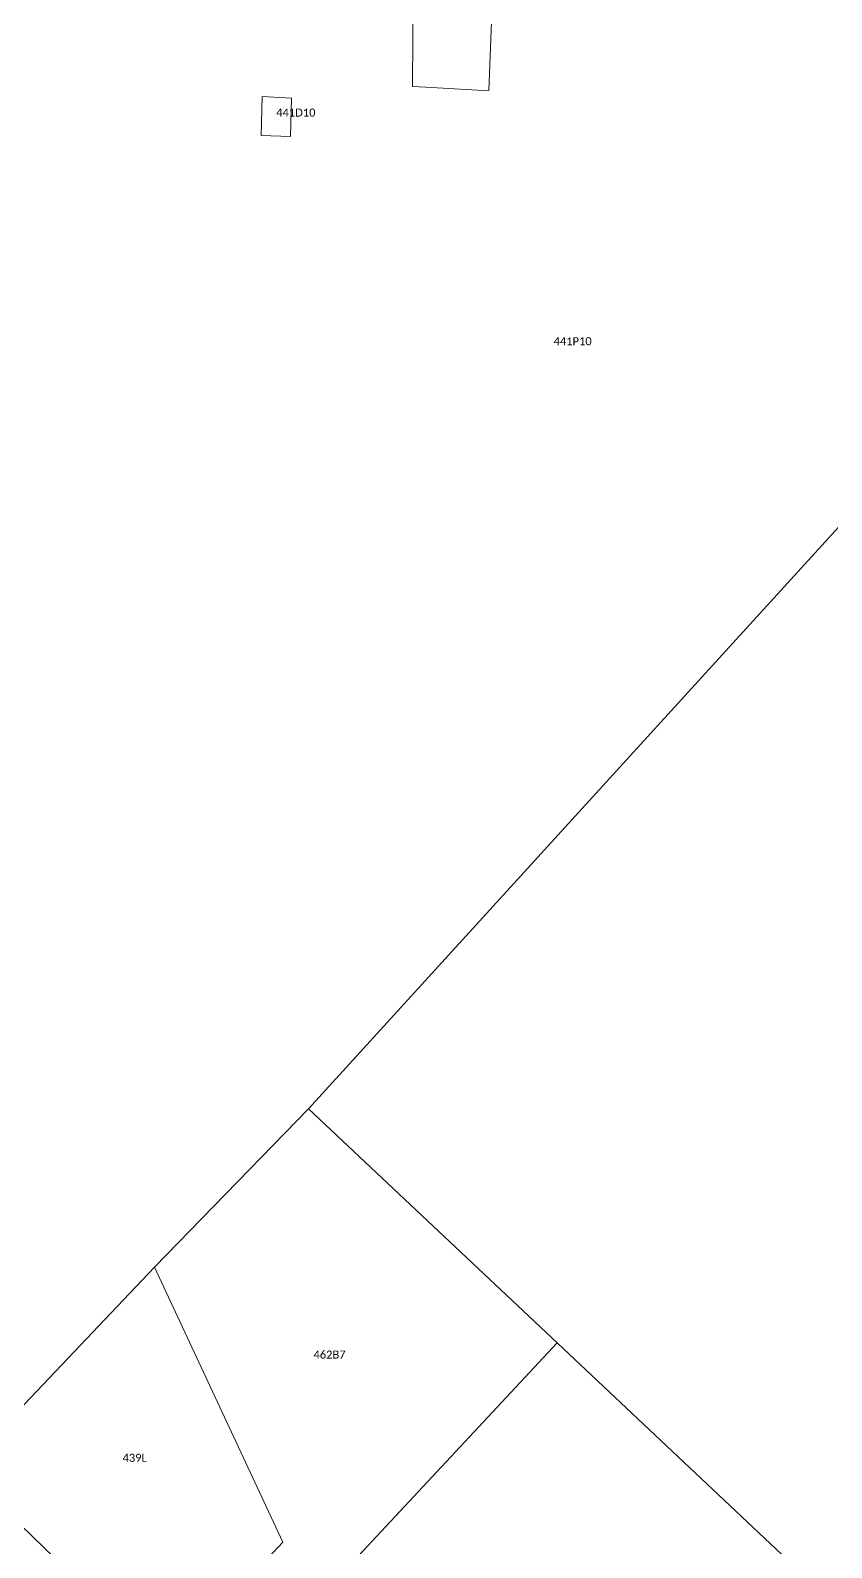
# Model space of a CAD drawing. Header units: metres. Extents: x 113120 to 240396, y 120329 to 242116.
# Drawn here: x 114673.9 to 114754, y 121546.4 to 121698.1 of the extents above; entities that cross this region are included whole.
import ezdxf

# ---------------------------------------------------------------- set-up
doc = ezdxf.new("R2010")
doc.units = ezdxf.units.M
doc.header["$LTSCALE"] = 3
doc.layers.add('Bpn_CaPa', color=78, linetype='Continuous', lineweight=0)
doc.layers.add('Bpt_CaNu', color=7, linetype='Continuous', lineweight=0)
doc.styles.add('Legend', font='')
doc.styles.get('Legend').set_extended_font_data('Calibri')

msp = doc.modelspace()

# ---------------------------------------------------------------- linework, layer by layer
at = {"layer": 'Bpn_CaPa'}
for points in [[(114827.22, 121728.02), (114701.71, 121590.24), (114701.71, 121590.24), (114686.29, 121574.42), (114667.08, 121554.18), (114625.68, 121508.86)], [(114720.31, 121707.52), (114719.72, 121692.03), (114718.59, 121692.09), (114713.44, 121692.37), (114712.09, 121692.45), (114712.21, 121707.25)], [(114712.21, 121707.25), (114712.09, 121692.45), (114713.44, 121692.37), (114718.59, 121692.09), (114719.72, 121692.03), (114720.31, 121707.52)]]:
    msp.add_lwpolyline(points, dxfattribs=at)
for points in [[(114701.71, 121590.24), (114827.22, 121728.02), (114849.52, 121723.92), (114869.6, 121716.53), (114870.62, 121715.18), (114871.44, 121714.8), (114869.73, 121711.13), (114862.38, 121695.84), (114860.93, 121692.89), (114859.7, 121690.31), (114858.31, 121687.47), (114856.67, 121683.82), (114848.98, 121668.16), (114846.89, 121663.8), (114827.46, 121624.34), (114821.88, 121613.08), (114780.32, 121528.01), (114776.38, 121519.93), (114750.76, 121544.06), (114726.55, 121566.85), (114701.71, 121590.24)], [(114699.99, 121691.29), (114699.9, 121687.45), (114696.95, 121687.54), (114697.06, 121691.44), (114699.99, 121691.29)], [(114699.99, 121691.29), (114697.06, 121691.44), (114696.95, 121687.54), (114699.9, 121687.45), (114699.99, 121691.29)], [(114701.71, 121590.24), (114726.55, 121566.85), (114702.02, 121540.56), (114698.47, 121536.64), (114692.5, 121529.66), (114691.47, 121530.72), (114686.71, 121514.7), (114682.86, 121497.06), (114677.85, 121498), (114680.84, 121512.57), (114681.85, 121515.91), (114689.14, 121533.26), (114687.68, 121534.64), (114699.13, 121546.92), (114686.29, 121574.42), (114701.71, 121590.24)], [(114671.82, 121549.72), (114667.08, 121554.18), (114686.29, 121574.42), (114699.13, 121546.92), (114687.68, 121534.64), (114685.63, 121536.4), (114679.73, 121542.03), (114671.82, 121549.72)], [(114750.76, 121544.06), (114727.11, 121516.68), (114702.02, 121540.56), (114726.55, 121566.85), (114750.76, 121544.06)], [(114671.82, 121549.72), (114679.73, 121542.03), (114668.5, 121521.8), (114665.95, 121517.23), (114665, 121515.53), (114662.37, 121501.43), (114644.48, 121505.07), (114647.32, 121518.55), (114652.67, 121525.43), (114659.84, 121534.65), (114671.82, 121549.72)]]:
    msp.add_lwpolyline(points, close=True, dxfattribs=at)

# ---------------------------------------------------------------- texts
at = {"layer": 'Bpt_CaNu', "char_height": 0.8, "attachment_point": 7, "style": 'Legend'}
for s, insert in [('441D10', (114698.47, 121689.43)), ('441P10', (114726.2, 121666.57)), ('462B7', (114702.2, 121565.26)), ('439L', (114683.11, 121554.94))]:
    msp.add_mtext(s, dxfattribs=dict(at, insert=insert))

doc.saveas('drawing.dxf')
